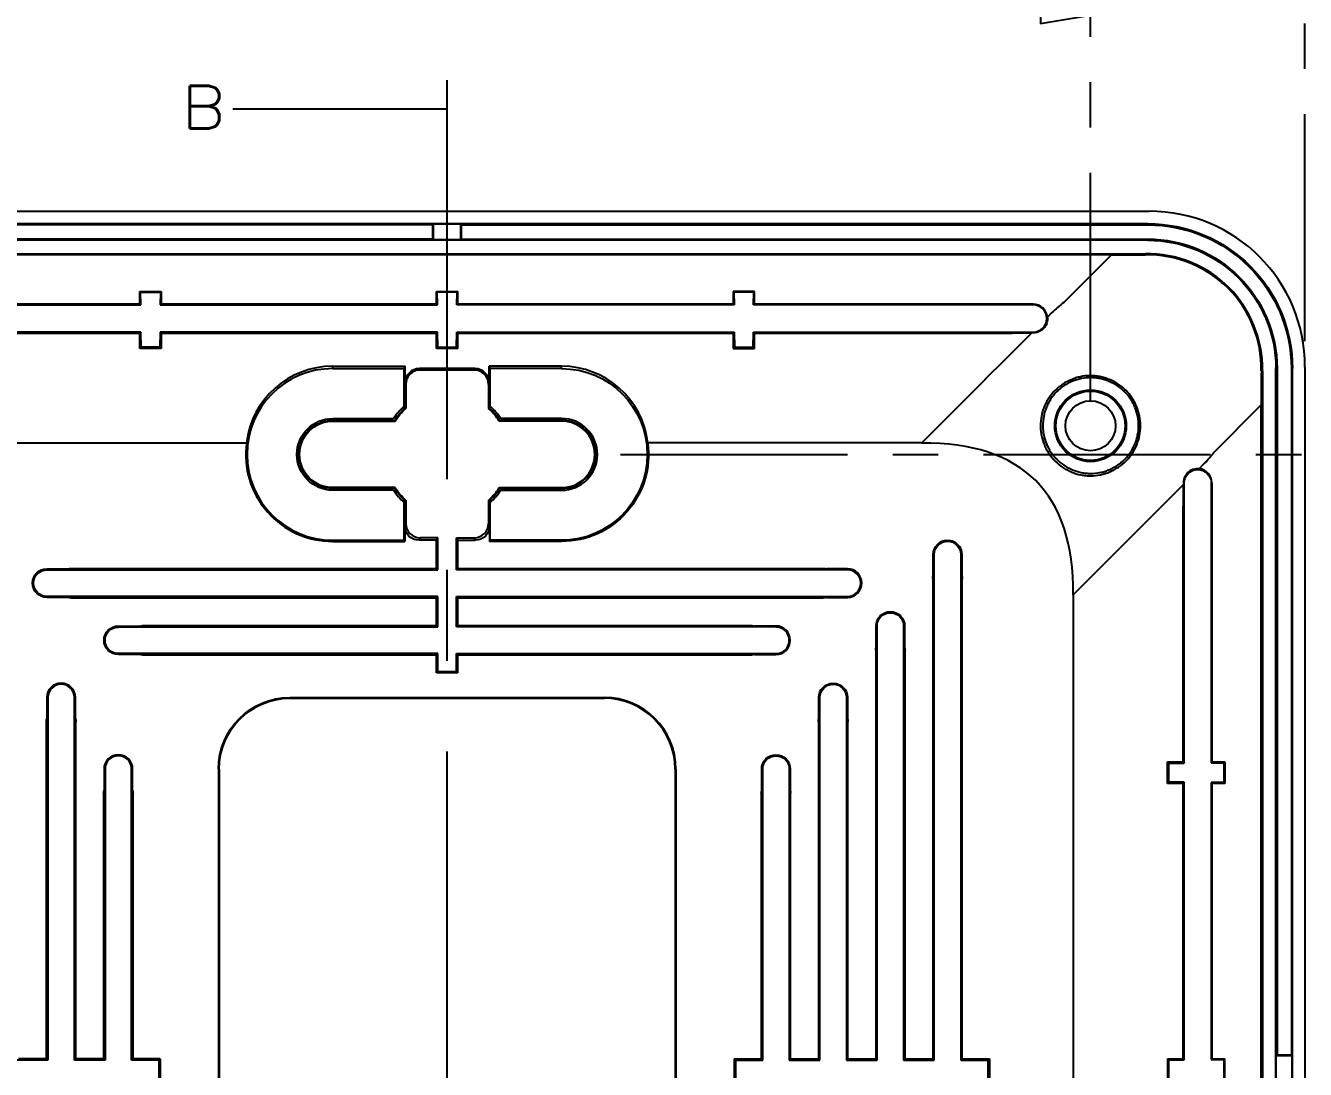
# Model space of a CAD drawing. Header units: millimetres. Extents: x 5293 to 5736, y -198 to 141.
# Drawn here: x 5425 to 5514.5, y -45.3 to 27.7 of the extents above; entities that cross this region are included whole.
import ezdxf

# ---------------------------------------------------------------- set-up
doc = ezdxf.new("R2010")
doc.units = ezdxf.units.MM
doc.header["$LTSCALE"] = 0.5
doc.linetypes.add('CENTER', pattern=[50.8, 31.75, -6.35, 6.35, -6.35])
doc.layers.add('111', color=7, linetype='Continuous', true_color=0xffffff)
doc.layers.add('112', color=7, linetype='Continuous', true_color=0xffffff)
doc.layers.add('core', color=7, linetype='Continuous', lineweight=20)
doc.styles.add('blockfont', font='simplex.shx', dxfattribs={"bigfont": 'bigfont'})
doc.styles.get("Standard").update_dxf_attribs({"font": 'txt', "bigfont": 'gbcbig.shx'})
doc.dimstyles.new('VT-4.00', dxfattribs={"dimtxt": 4, "dimasz": 3.5, "dimexe": 2, "dimexo": 1.8, "dimgap": 0.5, "dimtad": 1, "dimzin": 0, "dimdsep": 46, "dimtxsty": 'Standard', "dimblk": 'CLOSEDBLANK', "dimcen": 0.3, "dimclrd": 1, "dimclre": 1, "dimclrt": 7, "dimadec": 1, "dimazin": 0, "dimtfac": 1, "dimtofl": 0, "dimtmove": 0, "dimatfit": 3, "dimldrblk": 'CLOSEDBLANK', "dimfxl": 0, "dimtolj": 1, "dimtzin": 0, "dimarcsym": 0})

# ---------------------------------------------------------------- blocks, each defined once
blk = doc.blocks.new('_ClosedBlank')
at = {"color": 0, "linetype": 'ByBlock', "lineweight": -2}
for p, q in [((-1, 0.167), (0, 0)), ((-1, 0.167), (-1, -0.167)), ((0, 0), (-1, -0.167))]:
    blk.add_line(p, q, dxfattribs=at)
blk = doc.blocks.new('*D2')
at = {"layer": 'core', "color": 1, "linetype": 'CENTER', "lineweight": -2}
for p, q in [((5394.441, 5.635), (5394.441, 36.259)), ((5514.441, 5.635), (5514.441, 36.259)), ((5510.941, 34.259), (5397.941, 34.259))]:
    blk.add_line(p, q, dxfattribs=at)
at = {"layer": 'Defpoints', "color": 0, "linetype": 'CENTER'}
for p in [(5394.441, 34.259), (5394.441, 3.835), (5514.441, 3.835)]:
    blk.add_point(p, dxfattribs=at)
at = {"layer": 'core', "color": 1, "linetype": 'CENTER', "lineweight": -2, "xscale": 3.5, "yscale": 3.5, "zscale": 3.5, "rotation": 180}
blk.add_blockref('_ClosedBlank', (5394.441, 34.259), dxfattribs=at)
at = {"layer": 'core', "color": 1, "linetype": 'CENTER', "lineweight": -2, "xscale": 3.5, "yscale": 3.5, "zscale": 3.5}
blk.add_blockref('_ClosedBlank', (5514.441, 34.259), dxfattribs=at)
at = {"layer": 'core', "color": 7, "linetype": 'CENTER', "insert": (5454.441, 36.759), "char_height": 4, "attachment_point": 5}
blk.add_mtext('\\A1;120.00', dxfattribs=at)
blk = doc.blocks.new('*D4')
at = {"layer": 'core', "color": 1, "linetype": 'CENTER', "lineweight": -2}
for p, q in [((5409.441, 1.527), (5409.441, 30.406)), ((5499.441, 1.527), (5499.441, 30.406)), ((5412.941, 28.406), (5495.941, 28.406))]:
    blk.add_line(p, q, dxfattribs=at)
at = {"layer": 'Defpoints', "color": 0, "linetype": 'CENTER'}
for p in [(5499.441, 28.406), (5409.441, -0.273), (5499.441, -0.273)]:
    blk.add_point(p, dxfattribs=at)
at = {"layer": 'core', "color": 1, "linetype": 'CENTER', "lineweight": -2, "xscale": 3.5, "yscale": 3.5, "zscale": 3.5, "rotation": 180}
blk.add_blockref('_ClosedBlank', (5409.441, 28.406), dxfattribs=at)
at = {"layer": 'core', "color": 1, "linetype": 'CENTER', "lineweight": -2, "xscale": 3.5, "yscale": 3.5, "zscale": 3.5}
blk.add_blockref('_ClosedBlank', (5499.441, 28.406), dxfattribs=at)
at = {"layer": 'core', "color": 7, "linetype": 'CENTER', "insert": (5454.441, 30.906), "char_height": 4, "attachment_point": 5}
blk.add_mtext('\\A1;90.00', dxfattribs=at)
blk = doc.blocks.new('*D11')
at = {"layer": 'core', "color": 1, "linetype": 'CENTER', "lineweight": -2}
for p, q in [((5466.566, -2.273), (5525.141, -2.273)), ((5523.141, -84.773), (5523.141, -5.773)), ((5466.566, -88.273), (5525.141, -88.273))]:
    blk.add_line(p, q, dxfattribs=at)
at = {"layer": 'Defpoints', "color": 0, "linetype": 'CENTER'}
for p in [(5464.766, -2.273), (5523.141, -2.273), (5464.766, -88.273)]:
    blk.add_point(p, dxfattribs=at)
at = {"layer": 'core', "color": 1, "linetype": 'CENTER', "lineweight": -2, "xscale": 3.5, "yscale": 3.5, "zscale": 3.5}
for p, rotation in [((5523.141, -2.273), 90), ((5523.141, -88.273), 270)]:
    blk.add_blockref('_ClosedBlank', p, dxfattribs=dict(at, rotation=rotation))
at = {"layer": 'core', "color": 7, "linetype": 'CENTER', "insert": (5520.641, -45.273), "char_height": 4, "attachment_point": 5, "rotation": 90}
blk.add_mtext('\\A1;86.00', dxfattribs=at)

msp = doc.modelspace()

# ---------------------------------------------------------------- linework, layer by layer
at = {"layer": '111', "color": 1, "linetype": 'CENTER', "ltscale": 2}
for p, q in [((5454.441, -54.799), (5454.441, 23.895)), ((5439.441, 21.895), (5454.441, 21.895))]:
    msp.add_line(p, q, dxfattribs=at)
msp.add_solid([(5454.441, 21.895), (5448.441, 20.287), (5448.441, 23.503), (5454.441, 21.895)], dxfattribs=at)
at = {"layer": '112', "color": 7}
for p, q in [((5405.334, 14.727), (5503.548, 14.727)), ((5503.441, 13.856), (5405.441, 13.856)), ((5453.441, 13.778), (5405.441, 13.778)), ((5453.441, 13.778), (5453.493, 13.83)), ((5453.441, 12.778), (5453.441, 13.778)), ((5455.388, 13.83), (5453.493, 13.83)), ((5453.493, 12.725), (5453.493, 13.83)), ((5455.441, 13.778), (5455.388, 13.83)), ((5455.388, 12.725), (5455.388, 13.83)), ((5455.441, 13.778), (5503.441, 13.778)), ((5455.441, 12.778), (5455.441, 13.778)), ((5503.441, 13.856), (5503.441, 13.778)), ((5453.441, 12.778), (5405.441, 12.778)), ((5503.441, 12.699), (5405.441, 12.699)), ((5453.441, 12.778), (5453.493, 12.725)), ((5455.388, 12.725), (5453.493, 12.725)), ((5455.441, 12.778), (5455.388, 12.725)), ((5455.441, 12.778), (5503.441, 12.778)), ((5503.441, 12.699), (5503.441, 12.778)), ((5407.979, 11.751), (5500.903, 11.751)), ((5500.903, 11.676), (5407.979, 11.676)), ((5497.58, 8.353), (5500.903, 11.676)), ((5500.903, 11.751), (5500.903, 11.676)), ((5433.001, 9.061), (5432.941, 9.121)), ((5432.941, 9.121), (5434.441, 9.121)), ((5432.941, 8.234), (5432.941, 9.121)), ((5433.001, 9.061), (5434.381, 9.061)), ((5433.008, 8.175), (5433.001, 9.061)), ((5434.381, 9.061), (5434.374, 8.175)), ((5434.381, 9.061), (5434.441, 9.121)), ((5434.441, 9.121), (5434.441, 8.234)), ((5453.751, 9.061), (5453.691, 9.121)), ((5453.691, 9.121), (5455.191, 9.121)), ((5453.691, 8.234), (5453.691, 9.121)), ((5453.758, 8.175), (5453.751, 9.061)), ((5455.131, 9.061), (5453.751, 9.061)), ((5455.124, 8.175), (5455.131, 9.061)), ((5455.131, 9.061), (5455.191, 9.121)), ((5455.191, 8.234), (5455.191, 9.121)), ((5474.501, 9.061), (5474.441, 9.121)), ((5474.441, 9.121), (5474.441, 8.234)), ((5475.941, 9.121), (5474.441, 9.121)), ((5474.501, 9.061), (5474.508, 8.175)), ((5475.881, 9.061), (5474.501, 9.061)), ((5475.874, 8.175), (5475.881, 9.061)), ((5475.881, 9.061), (5475.941, 9.121)), ((5475.941, 8.234), (5475.941, 9.121)), ((5413.441, 8.175), (5433.008, 8.175)), ((5432.941, 8.234), (5415.159, 8.234)), ((5432.955, 8.21), (5415.183, 8.21)), ((5432.941, 8.234), (5432.955, 8.21)), ((5433.008, 8.175), (5432.955, 8.21)), ((5434.426, 8.21), (5434.374, 8.175)), ((5434.374, 8.175), (5453.758, 8.175)), ((5434.426, 8.21), (5434.441, 8.234)), ((5453.705, 8.21), (5434.426, 8.21)), ((5453.691, 8.234), (5434.441, 8.234)), ((5453.705, 8.21), (5453.691, 8.234)), ((5453.758, 8.175), (5453.705, 8.21)), ((5455.124, 8.175), (5455.176, 8.21)), ((5474.508, 8.175), (5455.124, 8.175)), ((5455.191, 8.234), (5455.176, 8.21)), ((5455.176, 8.21), (5474.455, 8.21)), ((5474.441, 8.234), (5455.191, 8.234)), ((5474.441, 8.234), (5474.455, 8.21)), ((5474.455, 8.21), (5474.508, 8.175)), ((5475.874, 8.175), (5475.926, 8.21)), ((5495.441, 8.175), (5475.874, 8.175)), ((5475.926, 8.21), (5475.941, 8.234)), ((5475.926, 8.21), (5493.699, 8.21)), ((5493.723, 8.234), (5475.941, 8.234)), ((5495.441, 8.22), (5493.888, 8.22)), ((5495.441, 8.22), (5495.441, 8.175)), ((5496.723, 7.616), (5496.433, 7.326)), ((5496.723, 7.616), (5496.433, 7.326)), ((5496.433, 7.326), (5496.433, 7.326)), ((5496.723, 7.616), (5496.723, 7.616)), ((5433.024, 6.28), (5413.441, 6.28)), ((5432.972, 6.245), (5433.024, 6.28)), ((5433.033, 5.213), (5433.024, 6.28)), ((5434.358, 6.28), (5434.349, 5.213)), ((5453.774, 6.28), (5434.358, 6.28)), ((5434.358, 6.28), (5434.41, 6.245)), ((5453.722, 6.245), (5453.774, 6.28)), ((5453.783, 5.213), (5453.774, 6.28)), ((5455.099, 5.213), (5455.108, 6.28)), ((5455.108, 6.28), (5474.524, 6.28)), ((5455.16, 6.245), (5455.108, 6.28)), ((5474.524, 6.28), (5474.472, 6.245)), ((5474.524, 6.28), (5474.533, 5.213)), ((5475.849, 5.213), (5475.858, 6.28)), ((5475.858, 6.28), (5495.441, 6.28)), ((5475.91, 6.245), (5475.858, 6.28)), ((5495.441, 6.224), (5495.441, 6.28)), ((5415.131, 6.193), (5432.941, 6.193)), ((5415.183, 6.245), (5432.972, 6.245)), ((5432.972, 6.245), (5432.941, 6.193)), ((5432.941, 5.121), (5432.941, 6.193)), ((5434.41, 6.245), (5453.722, 6.245)), ((5434.441, 6.193), (5434.41, 6.245)), ((5434.441, 6.193), (5434.441, 5.121)), ((5434.441, 6.193), (5453.691, 6.193)), ((5453.691, 6.193), (5453.722, 6.245)), ((5453.691, 5.121), (5453.691, 6.193)), ((5474.472, 6.245), (5455.16, 6.245)), ((5455.16, 6.245), (5455.191, 6.193)), ((5455.191, 5.121), (5455.191, 6.193)), ((5455.191, 6.193), (5474.441, 6.193)), ((5474.472, 6.245), (5474.441, 6.193)), ((5474.441, 6.193), (5474.441, 5.121)), ((5475.941, 6.193), (5475.91, 6.245)), ((5493.699, 6.245), (5475.91, 6.245)), ((5475.941, 5.121), (5475.941, 6.193)), ((5475.941, 6.193), (5493.751, 6.193)), ((5493.444, 4.337), (5495.331, 6.224)), ((5493.444, 4.337), (5495.331, 6.224)), ((5493.991, 6.224), (5495.331, 6.224)), ((5495.331, 6.224), (5495.331, 6.224)), ((5433.033, 5.213), (5432.941, 5.121)), ((5434.441, 5.121), (5432.941, 5.121)), ((5434.349, 5.213), (5433.033, 5.213)), ((5434.349, 5.213), (5434.441, 5.121)), ((5453.691, 5.121), (5453.783, 5.213)), ((5455.191, 5.121), (5453.691, 5.121)), ((5453.783, 5.213), (5455.099, 5.213)), ((5455.191, 5.121), (5455.099, 5.213)), ((5474.533, 5.213), (5474.441, 5.121)), ((5474.441, 5.121), (5475.941, 5.121)), ((5474.533, 5.213), (5475.849, 5.213)), ((5475.849, 5.213), (5475.941, 5.121)), ((5446.441, 3.889), (5451.505, 3.889)), ((5446.441, 3.727), (5446.441, 3.889)), ((5446.441, 3.727), (5451.441, 3.727)), ((5451.441, 3.727), (5451.505, 3.889)), ((5451.441, 1.094), (5451.441, 3.727)), ((5451.499, 2.74), (5451.505, 3.889)), ((5452.502, 3.727), (5452.543, 3.624)), ((5456.38, 3.727), (5452.502, 3.727)), ((5456.339, 3.624), (5452.543, 3.624)), ((5456.339, 3.624), (5456.38, 3.727)), ((5457.441, 3.727), (5457.377, 3.889)), ((5457.383, 2.74), (5457.377, 3.889)), ((5462.441, 3.889), (5457.377, 3.889)), ((5457.441, 1.094), (5457.441, 3.727)), ((5462.441, 3.727), (5457.441, 3.727)), ((5462.441, 3.727), (5462.441, 3.889)), ((5493.444, 4.337), (5492.081, 2.974)), ((5493.444, 4.337), (5492.081, 2.974)), ((5493.444, 4.337), (5493.444, 4.337)), ((5512.412, 3.727), (5512.491, 3.727)), ((5512.412, -94.273), (5512.412, 3.727)), ((5512.491, 3.727), (5512.491, -44.273)), ((5513.491, 3.727), (5513.491, -44.273)), ((5513.57, 3.727), (5513.491, 3.727)), ((5513.57, -94.273), (5513.57, 3.727)), ((5514.441, 3.835), (5514.441, -94.38)), ((5451.546, 2.623), (5451.499, 2.74)), ((5457.383, 2.74), (5457.336, 2.623)), ((5492.08, 2.973), (5487.629, -1.478)), ((5492.081, 2.974), (5492.08, 2.973)), ((5492.08, 2.973), (5492.081, 2.974)), ((5451.546, 2.623), (5451.546, 0.941)), ((5457.336, 2.623), (5457.336, 0.941)), ((5508.066, -2.134), (5511.389, 1.19)), ((5511.389, -91.735), (5511.389, 1.19)), ((5511.464, 1.19), (5511.389, 1.19)), ((5511.464, 1.19), (5511.464, -91.735)), ((5446.441, 0.236), (5450.694, 0.236)), ((5446.441, 0.105), (5450.765, 0.105)), ((5446.441, 0.105), (5446.441, 0.053)), ((5446.441, 0.053), (5450.794, 0.053)), ((5462.441, 0.053), (5458.088, 0.053)), ((5462.441, 0.105), (5458.117, 0.105)), ((5462.441, 0.236), (5458.187, 0.236)), ((5462.441, 0.105), (5462.441, 0.053)), ((5421.252, -1.477), (5440.406, -1.477)), ((5487.629, -1.477), (5468.476, -1.477)), ((5507.04, -3.28), (5507.33, -2.99)), ((5507.04, -3.28), (5507.33, -2.99)), ((5507.04, -3.28), (5507.04, -3.28)), ((5507.33, -2.99), (5507.33, -2.99)), ((5502.687, -7.633), (5505.938, -4.382)), ((5502.687, -7.633), (5505.938, -4.382)), ((5505.938, -4.273), (5505.993, -4.273)), ((5505.938, -4.382), (5505.938, -4.382)), ((5505.938, -5.722), (5505.938, -4.382)), ((5505.993, -23.855), (5505.993, -4.273)), ((5507.933, -4.273), (5507.889, -4.273)), ((5507.889, -4.273), (5507.889, -23.84)), ((5507.933, -4.273), (5507.933, -5.825)), ((5446.441, -4.65), (5446.441, -4.598)), ((5450.794, -4.598), (5446.441, -4.598)), ((5450.765, -4.65), (5446.441, -4.65)), ((5450.694, -4.782), (5446.441, -4.782)), ((5458.088, -4.598), (5462.441, -4.598)), ((5458.117, -4.65), (5462.441, -4.65)), ((5458.187, -4.782), (5462.441, -4.782)), ((5462.441, -4.65), (5462.441, -4.598)), ((5451.441, -8.273), (5451.441, -5.639)), ((5451.546, -5.486), (5451.546, -7.097)), ((5457.336, -5.486), (5457.336, -7.097)), ((5457.441, -8.273), (5457.441, -5.639)), ((5505.906, -5.962), (5505.906, -23.773)), ((5505.958, -6.014), (5505.958, -23.803)), ((5507.923, -23.787), (5507.923, -6.014)), ((5507.947, -23.773), (5507.947, -5.99)), ((5451.476, -7.272), (5451.546, -7.097)), ((5457.336, -7.097), (5457.406, -7.272)), ((5451.476, -7.272), (5451.476, -8.36)), ((5457.406, -7.272), (5457.406, -8.36)), ((5498.236, -12.084), (5502.687, -7.633)), ((5502.687, -7.633), (5502.687, -7.633)), ((5502.687, -7.633), (5502.687, -7.633)), ((5446.441, -8.273), (5446.441, -8.36)), ((5446.441, -8.273), (5451.441, -8.273)), ((5446.441, -8.36), (5451.476, -8.36)), ((5451.476, -8.36), (5451.441, -8.273)), ((5452.543, -8.098), (5452.473, -8.273)), ((5453.691, -8.273), (5452.473, -8.273)), ((5453.796, -8.098), (5452.543, -8.098)), ((5453.691, -8.273), (5453.796, -8.098)), ((5453.691, -10.246), (5453.691, -8.273)), ((5453.796, -10.342), (5453.796, -8.098)), ((5455.191, -8.273), (5455.086, -8.098)), ((5455.086, -8.098), (5456.339, -8.098)), ((5455.086, -10.342), (5455.086, -8.098)), ((5455.191, -8.273), (5456.408, -8.273)), ((5455.191, -10.246), (5455.191, -8.273)), ((5456.408, -8.273), (5456.339, -8.098)), ((5457.406, -8.36), (5457.441, -8.273)), ((5462.441, -8.36), (5457.406, -8.36)), ((5462.441, -8.273), (5457.441, -8.273)), ((5462.441, -8.273), (5462.441, -8.36)), ((5488.441, -9.273), (5488.511, -9.273)), ((5488.441, -10.748), (5488.441, -9.273)), ((5488.511, -44.627), (5488.511, -9.273)), ((5490.371, -9.273), (5490.371, -44.627)), ((5490.441, -9.273), (5490.371, -9.273)), ((5490.441, -9.273), (5490.441, -10.748)), ((5426.441, -10.273), (5426.441, -10.342)), ((5426.441, -10.273), (5427.917, -10.273)), ((5426.441, -10.342), (5453.796, -10.342)), ((5428.139, -10.246), (5453.691, -10.246)), ((5453.717, -10.29), (5428.183, -10.29)), ((5453.717, -10.29), (5453.691, -10.246)), ((5453.796, -10.342), (5453.717, -10.29)), ((5455.086, -10.342), (5455.165, -10.29)), ((5482.441, -10.342), (5455.086, -10.342)), ((5455.191, -10.246), (5455.165, -10.29)), ((5455.165, -10.29), (5480.699, -10.29)), ((5455.191, -10.246), (5480.743, -10.246)), ((5482.441, -10.273), (5480.965, -10.273)), ((5482.441, -10.273), (5482.441, -10.342)), ((5488.415, -10.971), (5488.415, -44.523)), ((5488.458, -11.014), (5488.458, -44.549)), ((5490.423, -44.549), (5490.423, -11.014)), ((5490.467, -44.523), (5490.467, -10.971)), ((5426.441, -12.273), (5426.441, -12.203)), ((5453.796, -12.203), (5426.441, -12.203)), ((5427.917, -12.273), (5426.441, -12.273)), ((5428.139, -12.299), (5453.691, -12.299)), ((5428.183, -12.255), (5453.717, -12.255)), ((5453.717, -12.255), (5453.691, -12.299)), ((5453.691, -14.246), (5453.691, -12.299)), ((5453.717, -12.255), (5453.796, -12.203)), ((5453.796, -14.342), (5453.796, -12.203)), ((5455.086, -14.342), (5455.086, -12.203)), ((5455.165, -12.255), (5455.086, -12.203)), ((5455.086, -12.203), (5482.441, -12.203)), ((5455.191, -12.299), (5455.165, -12.255)), ((5480.699, -12.255), (5455.165, -12.255)), ((5455.191, -14.246), (5455.191, -12.299)), ((5455.191, -12.299), (5480.743, -12.299)), ((5480.965, -12.273), (5482.441, -12.273)), ((5482.441, -12.273), (5482.441, -12.203)), ((5498.236, -12.084), (5498.236, -78.461)), ((5431.441, -14.273), (5431.441, -14.342)), ((5431.441, -14.273), (5432.917, -14.273)), ((5433.139, -14.246), (5453.691, -14.246)), ((5453.717, -14.29), (5433.183, -14.29)), ((5453.717, -14.29), (5453.691, -14.246)), ((5453.796, -14.342), (5453.717, -14.29)), ((5455.086, -14.342), (5455.165, -14.29)), ((5455.191, -14.246), (5455.165, -14.29)), ((5455.165, -14.29), (5475.699, -14.29)), ((5455.191, -14.246), (5475.743, -14.246)), ((5477.441, -14.273), (5475.965, -14.273)), ((5477.441, -14.273), (5477.441, -14.342)), ((5484.441, -14.273), (5484.511, -14.273)), ((5484.441, -15.748), (5484.441, -14.273)), ((5484.511, -44.627), (5484.511, -14.273)), ((5486.441, -14.273), (5486.371, -14.273)), ((5486.371, -14.273), (5486.371, -44.627)), ((5486.441, -14.273), (5486.441, -15.748)), ((5431.441, -14.342), (5453.796, -14.342)), ((5477.441, -14.342), (5455.086, -14.342)), ((5484.415, -15.971), (5484.415, -44.523)), ((5484.458, -16.014), (5484.458, -44.549)), ((5486.423, -44.549), (5486.423, -16.014)), ((5486.467, -44.523), (5486.467, -15.971)), ((5431.441, -16.273), (5431.441, -16.203)), ((5453.796, -16.203), (5431.441, -16.203)), ((5432.917, -16.273), (5431.441, -16.273)), ((5433.139, -16.299), (5453.691, -16.299)), ((5433.183, -16.255), (5453.717, -16.255)), ((5453.717, -16.255), (5453.691, -16.299)), ((5453.691, -17.555), (5453.691, -16.299)), ((5453.717, -16.255), (5453.796, -16.203)), ((5453.796, -17.45), (5453.796, -16.203)), ((5455.165, -16.255), (5455.086, -16.203)), ((5455.086, -16.203), (5477.441, -16.203)), ((5455.086, -17.45), (5455.086, -16.203)), ((5475.699, -16.255), (5455.165, -16.255)), ((5455.191, -16.299), (5455.165, -16.255)), ((5455.191, -17.555), (5455.191, -16.299)), ((5455.191, -16.299), (5475.743, -16.299)), ((5475.965, -16.273), (5477.441, -16.273)), ((5477.441, -16.273), (5477.441, -16.203)), ((5453.691, -17.555), (5453.796, -17.45)), ((5455.191, -17.555), (5453.691, -17.555)), ((5453.796, -17.45), (5455.086, -17.45)), ((5455.191, -17.555), (5455.086, -17.45)), ((5426.441, -19.273), (5426.511, -19.273)), ((5426.441, -19.273), (5426.441, -20.748)), ((5426.511, -19.273), (5426.511, -44.627)), ((5428.371, -44.627), (5428.371, -19.273)), ((5428.441, -19.273), (5428.371, -19.273)), ((5428.441, -20.748), (5428.441, -19.273)), ((5443.441, -19.273), (5443.441, -19.325)), ((5443.441, -19.273), (5465.441, -19.273)), ((5443.441, -19.325), (5465.441, -19.325)), ((5465.441, -19.273), (5465.441, -19.325)), ((5480.441, -19.273), (5480.511, -19.273)), ((5480.441, -20.748), (5480.441, -19.273)), ((5480.511, -44.627), (5480.511, -19.273)), ((5482.441, -19.273), (5482.371, -19.273)), ((5482.371, -19.273), (5482.371, -44.627)), ((5482.441, -19.273), (5482.441, -20.748)), ((5426.415, -44.523), (5426.415, -20.971)), ((5426.458, -44.549), (5426.458, -21.014)), ((5428.423, -21.014), (5428.423, -44.549)), ((5428.467, -44.523), (5428.467, -20.971)), ((5480.415, -20.971), (5480.415, -44.523)), ((5480.458, -21.014), (5480.458, -44.549)), ((5482.423, -44.549), (5482.423, -21.014)), ((5482.467, -44.523), (5482.467, -20.971)), ((5504.926, -23.864), (5504.834, -23.773)), ((5504.834, -23.773), (5505.906, -23.773)), ((5504.834, -25.273), (5504.834, -23.773)), ((5504.926, -23.864), (5505.993, -23.855)), ((5504.926, -25.181), (5504.926, -23.864)), ((5505.958, -23.803), (5505.906, -23.773)), ((5505.958, -23.803), (5505.993, -23.855)), ((5507.889, -23.84), (5507.923, -23.787)), ((5507.889, -23.84), (5508.775, -23.832)), ((5507.947, -23.773), (5507.923, -23.787)), ((5507.947, -23.773), (5508.834, -23.773)), ((5508.775, -23.832), (5508.834, -23.773)), ((5508.775, -23.832), (5508.775, -25.213)), ((5508.834, -23.773), (5508.834, -25.273)), ((5430.441, -24.273), (5430.511, -24.273)), ((5430.441, -24.273), (5430.441, -25.748)), ((5430.511, -24.273), (5430.511, -44.627)), ((5432.371, -44.627), (5432.371, -24.273)), ((5432.441, -24.273), (5432.371, -24.273)), ((5432.441, -25.748), (5432.441, -24.273)), ((5438.441, -24.273), (5438.441, -66.273)), ((5438.441, -24.273), (5438.494, -24.273)), ((5438.494, -24.273), (5438.494, -66.273)), ((5470.441, -24.273), (5470.388, -24.273)), ((5470.388, -24.273), (5470.388, -66.273)), ((5470.441, -24.273), (5470.441, -66.273)), ((5476.441, -24.273), (5476.511, -24.273)), ((5476.441, -25.748), (5476.441, -24.273)), ((5476.511, -44.627), (5476.511, -24.273)), ((5478.441, -24.273), (5478.371, -24.273)), ((5478.371, -24.273), (5478.371, -44.627)), ((5478.441, -24.273), (5478.441, -25.748)), ((5504.926, -25.181), (5504.834, -25.273)), ((5505.906, -25.273), (5504.834, -25.273)), ((5505.993, -25.19), (5504.926, -25.181)), ((5505.906, -25.273), (5505.958, -25.242)), ((5505.906, -25.273), (5505.906, -44.523)), ((5505.993, -25.19), (5505.958, -25.242)), ((5505.958, -25.242), (5505.958, -44.553)), ((5505.993, -44.605), (5505.993, -25.19)), ((5508.775, -25.213), (5507.889, -25.205)), ((5507.923, -25.258), (5507.889, -25.205)), ((5507.889, -25.205), (5507.889, -44.59)), ((5507.923, -25.258), (5507.947, -25.273)), ((5507.923, -44.537), (5507.923, -25.258)), ((5508.834, -25.273), (5507.947, -25.273)), ((5507.947, -44.523), (5507.947, -25.273)), ((5508.775, -25.213), (5508.834, -25.273)), ((5430.415, -44.523), (5430.415, -25.971)), ((5430.458, -44.549), (5430.458, -26.014)), ((5432.423, -26.014), (5432.423, -44.549)), ((5432.467, -44.523), (5432.467, -25.971)), ((5476.415, -25.971), (5476.415, -44.523)), ((5476.458, -26.014), (5476.458, -44.549)), ((5478.423, -44.549), (5478.423, -26.014)), ((5478.467, -44.523), (5478.467, -25.971)), ((5426.511, -44.627), (5424.371, -44.627)), ((5426.415, -44.523), (5424.467, -44.523)), ((5426.415, -44.523), (5426.458, -44.549)), ((5426.511, -44.627), (5426.458, -44.549)), ((5428.423, -44.549), (5428.371, -44.627)), ((5430.511, -44.627), (5428.371, -44.627)), ((5428.467, -44.523), (5428.423, -44.549)), ((5430.415, -44.523), (5428.467, -44.523)), ((5430.415, -44.523), (5430.458, -44.549)), ((5430.511, -44.627), (5430.458, -44.549)), ((5432.423, -44.549), (5432.371, -44.627)), ((5434.266, -44.627), (5432.371, -44.627)), ((5432.467, -44.523), (5432.423, -44.549)), ((5434.371, -44.523), (5432.467, -44.523)), ((5434.371, -44.523), (5434.266, -44.627)), ((5434.266, -44.627), (5434.266, -45.918)), ((5434.371, -44.523), (5434.371, -46.023)), ((5474.511, -44.523), (5474.616, -44.627)), ((5474.511, -44.523), (5476.415, -44.523)), ((5474.511, -44.523), (5474.511, -46.023)), ((5474.616, -44.627), (5476.511, -44.627)), ((5474.616, -44.627), (5474.616, -45.918)), ((5476.458, -44.549), (5476.415, -44.523)), ((5476.458, -44.549), (5476.511, -44.627)), ((5478.371, -44.627), (5478.423, -44.549)), ((5478.371, -44.627), (5480.511, -44.627)), ((5478.467, -44.523), (5478.423, -44.549)), ((5478.467, -44.523), (5480.415, -44.523)), ((5480.458, -44.549), (5480.415, -44.523)), ((5480.458, -44.549), (5480.511, -44.627)), ((5482.371, -44.627), (5482.423, -44.549)), ((5482.371, -44.627), (5484.511, -44.627)), ((5482.467, -44.523), (5482.423, -44.549)), ((5482.467, -44.523), (5484.415, -44.523)), ((5484.458, -44.549), (5484.415, -44.523)), ((5484.458, -44.549), (5484.511, -44.627)), ((5486.371, -44.627), (5486.423, -44.549)), ((5486.371, -44.627), (5488.511, -44.627)), ((5486.467, -44.523), (5486.423, -44.549)), ((5486.467, -44.523), (5488.415, -44.523)), ((5488.458, -44.549), (5488.415, -44.523)), ((5488.458, -44.549), (5488.511, -44.627)), ((5490.371, -44.627), (5490.423, -44.549)), ((5490.371, -44.627), (5492.266, -44.627)), ((5490.467, -44.523), (5490.423, -44.549)), ((5490.467, -44.523), (5492.371, -44.523)), ((5492.371, -44.523), (5492.266, -44.627)), ((5492.266, -44.627), (5492.266, -45.918)), ((5492.371, -44.523), (5492.371, -46.023)), ((5504.834, -44.523), (5504.926, -44.614)), ((5504.834, -44.523), (5505.906, -44.523)), ((5504.834, -44.523), (5504.834, -46.023)), ((5504.926, -44.614), (5505.993, -44.605)), ((5504.926, -45.931), (5504.926, -44.614)), ((5505.906, -44.523), (5505.958, -44.553)), ((5505.958, -44.553), (5505.993, -44.605)), ((5507.889, -44.59), (5507.923, -44.537)), ((5507.889, -44.59), (5508.775, -44.582)), ((5507.923, -44.537), (5507.947, -44.523)), ((5507.947, -44.523), (5508.834, -44.523)), ((5508.775, -44.582), (5508.834, -44.523)), ((5508.775, -44.582), (5508.775, -45.963)), ((5508.834, -46.023), (5508.834, -44.523)), ((5512.439, -44.325), (5512.491, -44.273)), ((5512.439, -46.22), (5512.439, -44.325)), ((5513.543, -44.325), (5512.439, -44.325)), ((5513.491, -44.273), (5512.491, -44.273)), ((5513.543, -44.325), (5513.491, -44.273)), ((5513.543, -46.22), (5513.543, -44.325))]:
    msp.add_line(p, q, dxfattribs=at)
for radius in [2.5, 2.421, 1.75]:
    msp.add_circle((5499.441, -0.273), radius, dxfattribs=at)
at = {"layer": '112', "color": 7, "extrusion": (0, 0, -1)}
for centre, radius, start, end in [((-5503.441, 3.727), 10.129, 90, 180), ((-5503.441, 3.727), 10.05, 90, 180), ((-5503.441, 3.727), 9.05, 90, 180), ((-5503.441, 3.727), 8.971, 90, 180), ((-5462.441, -2.273), 6, 90, 270), ((-5454.441, -2.273), 4.378, 32.89814, 47.67664), ((-5454.441, -2.273), 4.325, 32.5214, 47.98248), ((-5446.441, -2.273), 2.509, 270, 90), ((-5446.441, -2.273), 2.378, 270, 90), ((-5446.441, -2.273), 2.325, 270, 90), ((-5462.441, -2.273), 6.087, 172.49506, 270), ((-5506.941, -4.273), 0.948, 0, 180), ((-5454.441, -2.273), 4.378, 312.32336, 327.10186), ((-5454.441, -2.273), 4.325, 312.01752, 327.4786), ((-5489.441, -9.273), 1, 0, 180), ((-5489.441, -9.273), 0.93, 0, 180), ((-5426.441, -11.273), 1, 270, 90), ((-5426.441, -11.273), 0.93, 270, 90), ((-5485.441, -14.273), 1, 0, 180), ((-5485.441, -14.273), 0.93, 0, 180), ((-5431.441, -15.273), 1, 270, 90), ((-5431.441, -15.273), 0.93, 270, 90), ((-5481.441, -19.273), 1, 0, 180), ((-5481.441, -19.273), 0.93, 0, 180), ((-5443.441, -24.273), 5, 0, 90), ((-5443.441, -24.273), 4.947, 0, 90), ((-5477.441, -24.273), 1, 0, 180), ((-5477.441, -24.273), 0.93, 0, 180)]:
    msp.add_arc(centre, radius, start, end, dxfattribs=at)
at = {"layer": '112', "color": 7}
for centre, radius, start, end in [((5495.441, 7.227), 0.948, 270, 90), ((5502.027, 2.313), 7.5, 126.36501, 135), ((5446.441, -2.273), 6, 90, 270), ((5454.441, -2.273), 4.509, 131.70799, 146.18979), ((5454.441, -2.273), 4.325, 32.5214, 47.98248), ((5454.441, -2.273), 4.378, 32.89814, 47.67664), ((5454.441, -2.273), 4.509, 33.81021, 48.29201), ((5462.441, -2.273), 2.509, 270, 90), ((5462.441, -2.273), 2.378, 270, 90), ((5462.441, -2.273), 2.325, 270, 90), ((5446.441, -2.273), 6.087, 172.49506, 270), ((5502.027, 2.313), 7.5, 315, 320.8605), ((5454.441, -2.273), 4.509, 213.81021, 228.29201), ((5454.441, -2.273), 4.325, 312.01752, 327.4786), ((5454.441, -2.273), 4.378, 312.32336, 327.10186), ((5454.441, -2.273), 4.509, 311.70799, 326.18979), ((5482.441, -11.273), 1, 270, 90), ((5482.441, -11.273), 0.93, 270, 90), ((5477.441, -15.273), 1, 270, 90), ((5477.441, -15.273), 0.93, 270, 90), ((5427.441, -19.273), 1, 0, 180), ((5427.441, -19.273), 0.93, 0, 180), ((5465.441, -24.273), 5, 0, 90), ((5465.441, -24.273), 4.947, 0, 90), ((5431.441, -24.273), 1, 0, 180), ((5431.441, -24.273), 0.93, 0, 180)]:
    msp.add_arc(centre, radius, start, end, dxfattribs=at)
for centre, major_axis, ratio, start_param, end_param in [((5503.333, 3.619), (-7.93, -7.93), 0.980815, 2.36588, 3.917306), ((5513.789, 14.075), (95.753, 0.323), 0.024829, 4.577323, 4.602391), ((5495.279, 8.844), (1.843, 0.558), 0.162906, 3.635385, 3.809732), ((5493.729, 7.293), (-0.934, 0.195), 0.985206, 4.747323, 4.921669), ((5495.441, 7.222), (0, 0.998), 0.999985, 4.817056, 6.283185), ((5495.279, 5.611), (-1.843, 0.558), 0.162906, 5.533918, 5.789393), ((5493.731, 7.16), (-0.469, 0.852), 0.974816, 2.649309, 2.904783), ((5446.441, -2.189), (0, 6.078), 0.999905, 0, 1.453464), ((5452.5, 2.737), (0.994, 0.112), 0.989327, 1.457147, 3.024901), ((5452.546, 2.62), (0.372, -0.933), 0.995592, 2.763341, 4.331096), ((5456.336, 2.62), (-0.372, -0.933), 0.995592, 1.95209, 3.519844), ((5456.382, 2.737), (-0.994, 0.112), 0.989327, 3.258284, 4.826039), ((5462.441, -2.189), (0, 6.078), 0.999905, 4.829721, 6.283185), ((5513.789, 14.075), (0.323, 95.753), 0.024829, 1.680795, 1.705862), ((15525.202, 6.782), (-10076.253, 0), 0.034899, 0.018987, 0.019135), ((-4616.32, 6.782), (10076.253, 0), 0.034899, 6.26405, 6.264199), ((5063.744, -435.97), (431.863, 431.863), 0.110521, 6.171844, 6.394526), ((5506.935, -4.273), (0.998, 0), 0.999985, 0, 1.466129), ((15525.202, -11.327), (-10076.253, 0), 0.034899, 6.26405, 6.264199), ((-4616.32, -11.327), (10076.253, 0), 0.034899, 0.018987, 0.019135), ((5506.873, -5.983), (-0.852, 0.469), 0.974816, 0.236809, 0.492284), ((5505.325, -4.434), (-0.558, 1.843), 0.162906, 3.635385, 3.89086), ((5508.557, -4.434), (0.558, 1.843), 0.162906, 2.473454, 2.6478), ((5507.007, -5.985), (-0.195, 0.934), 0.985206, 4.503109, 4.677455), ((5452.546, -7.094), (-0.372, -0.933), 0.995592, 5.093682, 6.661437), ((5456.336, -7.094), (0.372, -0.933), 0.995592, 5.904934, 7.472688), ((5426.603, -9.656), (-1.843, 0.558), 0.162906, 2.412472, 2.6478), ((5482.279, -9.656), (1.843, 0.558), 0.162906, 3.635385, 3.870713), ((5487.825, -9.434), (-0.558, 1.843), 0.162906, 3.635385, 3.870713), ((5491.057, -9.434), (0.558, 1.843), 0.162906, 2.412472, 2.6478), ((5426.603, -12.889), (1.843, 0.558), 0.162906, 0.493793, 0.729121), ((5482.279, -12.889), (-1.843, 0.558), 0.162906, 5.554065, 5.789393), ((5431.603, -13.656), (-1.843, 0.558), 0.162906, 2.412472, 2.6478), ((5477.279, -13.656), (1.843, 0.558), 0.162906, 3.635385, 3.870713), ((5483.825, -14.434), (-0.558, 1.843), 0.162906, 3.635385, 3.870713), ((5487.057, -14.434), (0.558, 1.843), 0.162906, 2.412472, 2.6478), ((5431.603, -16.889), (1.843, 0.558), 0.162906, 0.493793, 0.729121), ((5477.279, -16.889), (-1.843, 0.558), 0.162906, 5.554065, 5.789393), ((5425.825, -19.434), (-0.558, 1.843), 0.162906, 3.635385, 3.870713), ((5429.057, -19.434), (0.558, 1.843), 0.162906, 2.412472, 2.6478), ((5479.825, -19.434), (-0.558, 1.843), 0.162906, 3.635385, 3.870713), ((5483.057, -19.434), (0.558, 1.843), 0.162906, 2.412472, 2.6478), ((5429.825, -24.434), (-0.558, 1.843), 0.162906, 3.635385, 3.870713), ((5433.057, -24.434), (0.558, 1.843), 0.162906, 2.412472, 2.6478), ((5475.825, -24.434), (-0.558, 1.843), 0.162906, 3.635385, 3.870713), ((5479.057, -24.434), (0.558, 1.843), 0.162906, 2.412472, 2.6478)]:
    msp.add_ellipse(centre, major_axis=major_axis, ratio=ratio, start_param=start_param, end_param=end_param, dxfattribs=at)
at = {"layer": '112', "color": 7, "extrusion": (0, 0, -1)}
for centre, major_axis, ratio, start_param, end_param in [((5452.476, -7.269), (-0.372, -0.933), 0.995592, 5.904934, 7.472688), ((5456.405, -7.269), (0.372, -0.933), 0.995592, 5.093682, 6.661437), ((5428.146, -11.2), (0.677, -0.677), 0.992433, 3.687865, 3.923193), ((5480.736, -11.2), (0.677, 0.677), 0.992433, 5.501585, 5.736913), ((5489.368, -10.978), (-0.677, 0.677), 0.992433, 5.501585, 5.736913), ((5489.514, -10.978), (-0.677, -0.677), 0.992433, 3.687865, 3.923193), ((5428.146, -11.345), (-0.677, -0.677), 0.992433, 5.501585, 5.736913), ((5480.736, -11.345), (-0.677, 0.677), 0.992433, 3.687865, 3.923193), ((5433.146, -15.2), (0.677, -0.677), 0.992433, 3.687865, 3.923193), ((5475.736, -15.2), (0.677, 0.677), 0.992433, 5.501585, 5.736913), ((5485.368, -15.978), (-0.677, 0.677), 0.992433, 5.501585, 5.736913), ((5485.514, -15.978), (-0.677, -0.677), 0.992433, 3.687865, 3.923193), ((5433.146, -15.345), (-0.677, -0.677), 0.992433, 5.501585, 5.736913), ((5475.736, -15.345), (-0.677, 0.677), 0.992433, 3.687865, 3.923193), ((5427.368, -20.978), (-0.677, 0.677), 0.992433, 5.501585, 5.736913), ((5427.514, -20.978), (-0.677, -0.677), 0.992433, 3.687865, 3.923193), ((5481.368, -20.978), (-0.677, 0.677), 0.992433, 5.501585, 5.736913), ((5481.514, -20.978), (-0.677, -0.677), 0.992433, 3.687865, 3.923193), ((5431.368, -25.978), (-0.677, 0.677), 0.992433, 5.501585, 5.736913), ((5431.514, -25.978), (-0.677, -0.677), 0.992433, 3.687865, 3.923193), ((5477.368, -25.978), (-0.677, 0.677), 0.992433, 5.501585, 5.736913), ((5477.514, -25.978), (-0.677, -0.677), 0.992433, 3.687865, 3.923193)]:
    msp.add_ellipse(centre, major_axis=major_axis, ratio=ratio, start_param=start_param, end_param=end_param, dxfattribs=at)
at = {"layer": '112', "color": 7}
for points, knots in [([(5500.903, 11.751), (5501.194, 11.751), (5501.485, 11.751), (5501.776, 11.751), (5502.027, 11.751), (5502.279, 11.751), (5502.53, 11.751), (5502.782, 11.751), (5503.033, 11.751), (5503.285, 11.751)], [0, 0, 0, 0, 0.366593, 0.366593, 0.366593, 0.683296, 0.683296, 0.683296, 1, 1, 1, 1]), ([(5511.464, 3.571), (5511.506, 5.743), (5510.627, 7.889), (5507.604, 10.913), (5505.455, 11.792), (5503.285, 11.751)], [0, 0, 0, 0, 0.5, 0.5, 1, 1, 1, 1]), ([(5503.285, 11.751), (5503.285, 11.743), (5503.285, 11.735), (5503.285, 11.728), (5503.285, 11.72), (5503.285, 11.713), (5503.285, 11.705)], [0, 0, 0, 0, 0.3091968, 0.3091968, 0.3091968, 0.6183935, 0.6183935, 0.6183935, 0.6183935]), ([(5511.39, 3.572), (5511.434, 5.724), (5510.562, 7.851), (5507.566, 10.848), (5505.436, 11.72), (5503.285, 11.677)], [0, 0, 0, 0, 0.5, 0.5, 1, 1, 1, 1]), ([(5496.433, 7.326), (5496.44, 7.257), (5496.44, 7.188), (5496.426, 7.05), (5496.412, 6.982), (5496.369, 6.85), (5496.341, 6.787), (5496.272, 6.665), (5496.231, 6.609), (5496.139, 6.506), (5496.086, 6.458), (5495.974, 6.376), (5495.913, 6.341), (5495.785, 6.283), (5495.718, 6.261), (5495.582, 6.232), (5495.511, 6.224), (5495.441, 6.224)], [0, 0, 0, 0, 0.125, 0.125, 0.25, 0.25, 0.375, 0.375, 0.5, 0.5, 0.625, 0.625, 0.75, 0.75, 0.875, 0.875, 1, 1, 1, 1]), ([(5495.441, 6.224), (5495.432, 6.224), (5495.423, 6.224), (5495.413, 6.224), (5495.404, 6.224), (5495.395, 6.224), (5495.386, 6.224)], [0, 0, 0, 0, 0.2500197, 0.2500197, 0.2500197, 0.5000394, 0.5000394, 0.5000394, 0.5000394]), ([(5502.941, -0.273), (5502.941, -0.504), (5502.917, -0.732), (5502.85, -1.067), (5502.822, -1.178), (5502.754, -1.397), (5502.715, -1.507), (5502.583, -1.824), (5502.476, -2.025), (5502.287, -2.311), (5502.219, -2.403), (5502.073, -2.582), (5501.997, -2.666), (5501.756, -2.908), (5501.58, -3.051), (5501.294, -3.241), (5501.195, -3.3), (5500.993, -3.407), (5500.787, -3.505), (5500.574, -3.582), (5500.356, -3.65), (5500.244, -3.678), (5499.907, -3.748), (5499.682, -3.772), (5499.341, -3.773), (5499.227, -3.768), (5498.998, -3.745), (5498.884, -3.728), (5498.547, -3.662), (5498.328, -3.596), (5498.01, -3.465), (5497.905, -3.416), (5497.701, -3.309), (5497.602, -3.251), (5497.316, -3.062), (5497.138, -2.918), (5496.892, -2.674), (5496.814, -2.588), (5496.669, -2.411), (5496.533, -2.227), (5496.415, -2.03), (5496.306, -1.827), (5496.257, -1.722), (5496.124, -1.404), (5496.057, -1.186), (5495.988, -0.85), (5495.971, -0.736), (5495.947, -0.507), (5495.941, -0.393), (5495.941, -0.051), (5495.963, 0.175), (5496.031, 0.511), (5496.059, 0.623), (5496.125, 0.842), (5496.201, 1.056), (5496.297, 1.262), (5496.404, 1.464), (5496.462, 1.563), (5496.651, 1.851), (5496.793, 2.028), (5497.033, 2.27), (5497.117, 2.347), (5497.294, 2.493), (5497.387, 2.562), (5497.672, 2.753), (5497.872, 2.861), (5498.189, 2.994), (5498.297, 3.034), (5498.517, 3.103), (5498.628, 3.132), (5498.963, 3.201), (5499.19, 3.226), (5499.536, 3.228), (5499.652, 3.223), (5499.88, 3.201), (5500.106, 3.168), (5500.329, 3.113), (5500.549, 3.046), (5500.658, 3.008), (5500.978, 2.877), (5501.181, 2.77), (5501.468, 2.581), (5501.561, 2.514), (5501.741, 2.368), (5501.827, 2.291), (5502.071, 2.048), (5502.216, 1.872), (5502.407, 1.585), (5502.467, 1.485), (5502.576, 1.282), (5502.625, 1.178), (5502.757, 0.861), (5502.825, 0.642), (5502.917, 0.188), (5502.941, -0.041), (5502.941, -0.273)], [0, 0, 0, 0, 0.03125, 0.03125, 0.046875, 0.046875, 0.0625, 0.0625, 0.09375, 0.09375, 0.109375, 0.109375, 0.125, 0.125, 0.15625, 0.15625, 0.171875, 0.171875, 0.1875, 0.203125, 0.203125, 0.21875, 0.21875, 0.25, 0.25, 0.265625, 0.265625, 0.28125, 0.28125, 0.3125, 0.3125, 0.328125, 0.328125, 0.34375, 0.34375, 0.375, 0.375, 0.390625, 0.390625, 0.40625, 0.421875, 0.421875, 0.4375, 0.4375, 0.46875, 0.46875, 0.484375, 0.484375, 0.5, 0.5, 0.53125, 0.53125, 0.546875, 0.546875, 0.5625, 0.578125, 0.578125, 0.59375, 0.59375, 0.625, 0.625, 0.640625, 0.640625, 0.65625, 0.65625, 0.6875, 0.6875, 0.703125, 0.703125, 0.71875, 0.71875, 0.75, 0.75, 0.765625, 0.765625, 0.78125, 0.796875, 0.796875, 0.8125, 0.8125, 0.84375, 0.84375, 0.859375, 0.859375, 0.875, 0.875, 0.90625, 0.90625, 0.921875, 0.921875, 0.9375, 0.9375, 0.96875, 0.96875, 1, 1, 1, 1]), ([(5502.806, -0.272), (5502.805, -0.493), (5502.782, -0.711), (5502.717, -1.031), (5502.69, -1.137), (5502.625, -1.347), (5502.587, -1.452), (5502.46, -1.756), (5502.357, -1.948), (5502.174, -2.221), (5502.109, -2.31), (5501.968, -2.48), (5501.895, -2.561), (5501.662, -2.792), (5501.492, -2.929), (5501.217, -3.11), (5501.121, -3.166), (5500.927, -3.269), (5500.729, -3.361), (5500.523, -3.434), (5500.313, -3.497), (5500.205, -3.524), (5499.881, -3.588), (5499.664, -3.61), (5499.337, -3.608), (5499.228, -3.602), (5499.009, -3.579), (5498.899, -3.562), (5498.577, -3.495), (5498.369, -3.43), (5498.065, -3.303), (5497.965, -3.256), (5497.771, -3.152), (5497.677, -3.095), (5497.405, -2.913), (5497.236, -2.775), (5497.003, -2.54), (5496.929, -2.458), (5496.791, -2.288), (5496.662, -2.111), (5496.551, -1.923), (5496.448, -1.729), (5496.401, -1.628), (5496.276, -1.324), (5496.212, -1.115), (5496.148, -0.793), (5496.131, -0.684), (5496.11, -0.464), (5496.104, -0.354), (5496.105, -0.027), (5496.128, 0.19), (5496.194, 0.513), (5496.222, 0.621), (5496.287, 0.83), (5496.361, 1.036), (5496.455, 1.233), (5496.558, 1.427), (5496.615, 1.522), (5496.798, 1.797), (5496.936, 1.966), (5497.168, 2.196), (5497.25, 2.269), (5497.421, 2.408), (5497.51, 2.473), (5497.785, 2.654), (5497.978, 2.756), (5498.282, 2.881), (5498.387, 2.918), (5498.598, 2.982), (5498.704, 3.008), (5499.025, 3.072), (5499.242, 3.093), (5499.573, 3.092), (5499.684, 3.086), (5499.901, 3.063), (5500.117, 3.029), (5500.329, 2.975), (5500.539, 2.91), (5500.643, 2.872), (5500.947, 2.745), (5501.14, 2.641), (5501.413, 2.459), (5501.501, 2.394), (5501.672, 2.254), (5501.753, 2.18), (5501.984, 1.947), (5502.122, 1.778), (5502.303, 1.503), (5502.36, 1.407), (5502.463, 1.213), (5502.509, 1.114), (5502.634, 0.811), (5502.698, 0.601), (5502.785, 0.168), (5502.807, -0.051), (5502.806, -0.272)], [0, 0, 0, 0, 0.03125, 0.03125, 0.046875, 0.046875, 0.0625, 0.0625, 0.09375, 0.09375, 0.109375, 0.109375, 0.125, 0.125, 0.15625, 0.15625, 0.171875, 0.171875, 0.1875, 0.203125, 0.203125, 0.21875, 0.21875, 0.25, 0.25, 0.265625, 0.265625, 0.28125, 0.28125, 0.3125, 0.3125, 0.328125, 0.328125, 0.34375, 0.34375, 0.375, 0.375, 0.390625, 0.390625, 0.40625, 0.421875, 0.421875, 0.4375, 0.4375, 0.46875, 0.46875, 0.484375, 0.484375, 0.5, 0.5, 0.53125, 0.53125, 0.546875, 0.546875, 0.5625, 0.578125, 0.578125, 0.59375, 0.59375, 0.625, 0.625, 0.640625, 0.640625, 0.65625, 0.65625, 0.6875, 0.6875, 0.703125, 0.703125, 0.71875, 0.71875, 0.75, 0.75, 0.765625, 0.765625, 0.78125, 0.796875, 0.796875, 0.8125, 0.8125, 0.84375, 0.84375, 0.859375, 0.859375, 0.875, 0.875, 0.90625, 0.90625, 0.921875, 0.921875, 0.9375, 0.9375, 0.96875, 0.96875, 1, 1, 1, 1]), ([(5511.464, 3.571), (5511.464, 3.28), (5511.464, 2.989), (5511.464, 2.698), (5511.464, 2.447), (5511.464, 2.195), (5511.464, 1.944), (5511.464, 1.692), (5511.464, 1.441), (5511.464, 1.19)], [0, 0, 0, 0, 0.366593, 0.366593, 0.366593, 0.683296, 0.683296, 0.683296, 1, 1, 1, 1]), ([(5507.04, -3.28), (5506.971, -3.273), (5506.9, -3.273), (5506.763, -3.287), (5506.695, -3.302), (5506.562, -3.345), (5506.499, -3.373), (5506.379, -3.442), (5506.322, -3.483), (5506.218, -3.576), (5506.171, -3.627), (5506.089, -3.74), (5506.053, -3.801), (5505.996, -3.928), (5505.974, -3.995), (5505.945, -4.133), (5505.938, -4.203), (5505.938, -4.273)], [0, 0, 0, 0, 0.125, 0.125, 0.25, 0.25, 0.375, 0.375, 0.5, 0.5, 0.625, 0.625, 0.75, 0.75, 0.875, 0.875, 1, 1, 1, 1]), ([(5451.546, -5.486), (5451.537, -5.49), (5451.528, -5.494), (5451.519, -5.498), (5451.511, -5.502), (5451.502, -5.505), (5451.493, -5.509)], [0, 0, 0, 0, 0.501072, 0.501072, 0.501072, 1, 1, 1, 1])]:
    msp.add_open_spline(points, degree=3, knots=knots, dxfattribs=at)
for points, degree in [([(5503.285, 11.705), (5503.285, 11.696), (5503.285, 11.686), (5503.285, 11.677)], 3), ([(5497.58, 8.353), (5497.429, 8.241), (5497.135, 8.007), (5496.858, 7.751), (5496.723, 7.616)], 3), ([(5495.386, 6.224), (5495.368, 6.224), (5495.35, 6.224), (5495.331, 6.224)], 3), ([(5511.418, 3.572), (5511.409, 3.572), (5511.4, 3.572), (5511.39, 3.572)], 3), ([(5511.441, 3.571), (5511.434, 3.571), (5511.426, 3.571), (5511.418, 3.572)], 3), ([(5511.464, 3.571), (5511.456, 3.571), (5511.449, 3.571), (5511.441, 3.571)], 3), ([(5451.441, 1.094), (5451.458, 1.051), (5451.476, 1.007), (5451.493, 0.964)], 3), ([(5451.546, 0.941), (5451.528, 0.949), (5451.511, 0.957), (5451.493, 0.964)], 3), ([(5457.336, 0.941), (5457.345, 0.945), (5457.354, 0.949), (5457.362, 0.953)], 3), ([(5457.362, 0.953), (5457.371, 0.957), (5457.38, 0.96), (5457.389, 0.964)], 3), ([(5457.389, 0.964), (5457.406, 1.007), (5457.423, 1.051), (5457.441, 1.094)], 3), ([(5507.33, -2.99), (5507.421, -2.899), (5507.597, -2.714), (5507.763, -2.52), (5507.844, -2.421)], 3), ([(5508.066, -2.134), (5507.958, -2.28), (5507.844, -2.421)], 2), ([(5505.938, -4.273), (5505.938, -4.282), (5505.938, -4.291), (5505.938, -4.3)], 3), ([(5505.938, -4.3), (5505.938, -4.309), (5505.938, -4.318), (5505.938, -4.327)], 3), ([(5505.938, -4.327), (5505.938, -4.346), (5505.938, -4.364), (5505.938, -4.382)], 3), ([(5451.493, -5.509), (5451.476, -5.553), (5451.458, -5.596), (5451.441, -5.639)], 3), ([(5457.336, -5.486), (5457.354, -5.494), (5457.371, -5.502), (5457.389, -5.509)], 3), ([(5457.441, -5.639), (5457.423, -5.596), (5457.406, -5.553), (5457.389, -5.509)], 3)]:
    msp.add_open_spline(points, degree=degree, dxfattribs=at)

# ---------------------------------------------------------------- texts
at = {"layer": '112', "color": 7, "style": 'blockfont', "width": 1.15}
msp.add_text('B', height=3, dxfattribs=at).set_placement((5435.84, 20.5))

# ---------------------------------------------------------------- dimensions: what is measured, and where the dimension line sits
at = {"layer": 'core', "linetype": 'CENTER'}
for base, p1, p2, picture, middle in [((5394.441, 34.259), (5514.441, 3.835), (5394.441, 3.835), '*D2', (5454.441, 36.759)), ((5499.441, 28.406), (5409.441, -0.273), (5499.441, -0.273), '*D4', (5454.441, 30.906))]:
    dim = msp.add_linear_dim(base=base, p1=p1, p2=p2, dimstyle='VT-4.00', dxfattribs=at)
    dim.commit()
    dim.dimension.update_dxf_attribs({"geometry": picture, "text_midpoint": middle})
dim = msp.add_linear_dim(base=(5523.141, -2.273), p1=(5464.766, -88.273), p2=(5464.766, -2.273), angle=90, dimstyle='VT-4.00', dxfattribs=at)
dim.commit()
dim.dimension.update_dxf_attribs({"geometry": '*D11', "text_midpoint": (5520.641, -45.273)})

doc.saveas('drawing.dxf')
